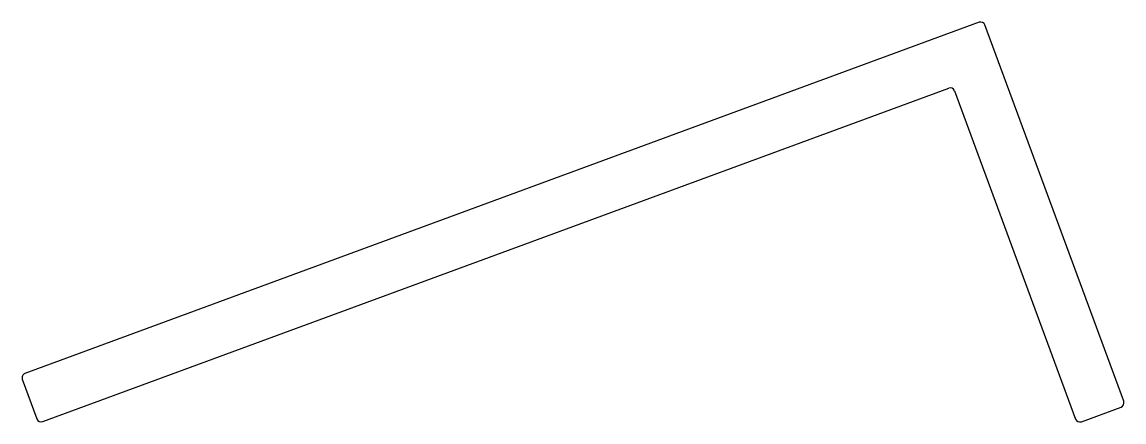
# Model space of a CAD drawing. Header units: inches. Extents: x -37.7 to 30.5, y -0.2 to 24.6.
import ezdxf

# ---------------------------------------------------------------- set-up
doc = ezdxf.new("R2010")
doc.units = ezdxf.units.IN
doc.header["$MEASUREMENT"] = 0

msp = doc.modelspace()

# ---------------------------------------------------------------- linework, layer by layer
at = {"lineweight": -2, "ltscale": 0.5}
for p, q in [((21.508, 24.567), (-37.554, 2.813)), ((30.453, 1.091), (21.867, 24.401)), ((-36.457, -0.166), (19.626, 20.49)), ((19.985, 20.325), (27.473, -0.006)), ((-37.72, 2.454), (-36.815, -0.001)), ((27.832, -0.172), (30.287, 0.732))]:
    msp.add_line(p, q, dxfattribs=at)
for centre, start, end in [((21.605, 24.305), 20.22, 110.22), ((19.723, 20.228), 20.22, 110.22), ((-37.458, 2.551), 110.22, 200.22), ((30.191, 0.995), 290.22, 20.22), ((-36.553, 0.096), 200.22, 290.22), ((27.736, 0.09), 200.22, 290.22)]:
    msp.add_arc(centre, 0.279, start, end, dxfattribs=at)

doc.saveas('drawing.dxf')
